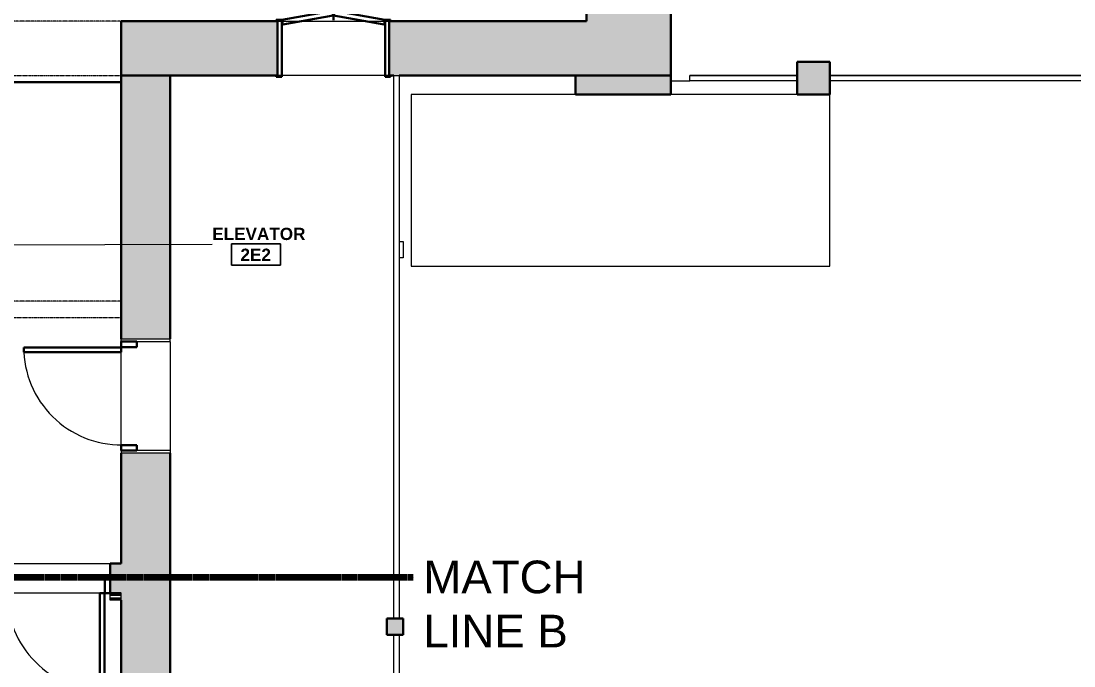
# Model space of a CAD drawing. Header units: inches. Extents: x -1176 to 1507, y -2563 to 978.
# Drawn here: x -808.8 to -422, y -200.6 to 36.3 of the extents above; entities that cross this region are included whole.
import ezdxf

# ---------------------------------------------------------------- set-up
doc = ezdxf.new("R2010")
doc.units = ezdxf.units.IN
doc.header["$MEASUREMENT"] = 0
doc.linetypes.add('Dash', pattern=[0.25, 0.125, -0.125])
doc.linetypes.add('Overhead', pattern=[0.15625, 0.09375, -0.0625])
for name, color, linetype, lineweight in [('A-ANNO-MATC', 214, 'Dash', 140), ('A-AREA-IDEN', 2, 'Continuous', 9), ('A-COLS', 52, 'Continuous', 18), ('A-DETL-GENF', 92, 'Continuous', 18), ('A-DETL-MBND', 5, 'Continuous', 18), ('A-DETL-MEDM', 33, 'Continuous', 18), ('A-DOOR', 31, 'Continuous', 18), ('A-DOOR-FRAM', 31, 'Continuous', 30), ('A-FLOR', 192, 'Continuous', 18), ('A-FLOR-HRAL', 11, 'Continuous', 18), ('A-GENM', 13, 'Continuous', 18), ('A-ROOF', 132, 'Continuous', 18), ('A-WALL', 113, 'Continuous', 18), ('A-WALL-PATT', 111, 'Continuous', 18), ('G-ANNO-TEXT', 231, 'Continuous', 9), ('I-WALL', 2, 'Continuous', 18)]:
    doc.layers.add(name, color=color, linetype=linetype, lineweight=lineweight)
doc.styles.add('Swis721 Lt BT_1', font='swissl.ttf', dxfattribs={"height": 12})
doc.styles.add('Swis721 Lt BT_B', font='', dxfattribs={"height": 4.5})
doc.styles.get('Swis721 Lt BT_B').set_extended_font_data('Swis721 Lt BT', bold=True)

# ---------------------------------------------------------------- blocks, each defined once
blk = doc.blocks.new('Top Rail Type - Top Rail_Internal_-5050133-2nd Floor Power _ Signal')
at = {"layer": 'A-FLOR-HRAL', "lineweight": 9}
for p, q in [((-671.86, 16.25), (-669.86, 16.25)), ((-671.86, -183.19), (-671.86, 16.25)), ((-669.86, 16.25), (-669.86, -183.19)), ((-671.86, -363.19), (-671.86, -189.19)), ((-669.86, -189.19), (-669.86, -363.19))]:
    blk.add_line(p, q, dxfattribs=at)
blk = doc.blocks.new('Double Flush - 3_6-8108160-2nd Floor Power _ Signal')
at = {"layer": 'A-DOOR', "color": 8, "lineweight": 30}
for p, q in [((-18.91, 10.5), (-0.38, 13.77)), ((-0.08, 12.04), (-18.6, 8.78)), ((-0.38, 13.77), (-0.08, 12.04)), ((0.38, 13.77), (0.08, 12.04)), ((0.08, 12.04), (18.6, 8.78)), ((18.91, 10.5), (0.38, 13.77)), ((-18.6, 8.78), (-18.91, 10.5)), ((18.6, 8.78), (18.91, 10.5))]:
    blk.add_line(p, q, dxfattribs=at)
at = {"layer": 'A-DOOR', "lineweight": 9}
for centre, start, end in [((-18.91, 10.5), 359.5, 10), ((18.91, 10.5), 170, 180.5)]:
    blk.add_arc(centre, 18.81, start, end, dxfattribs=at)
at = {"layer": 'A-DOOR-FRAM', "color": 8}
for p, q in [((-21, 10.5), (-19, 10.5)), ((-21, 10.5), (-21, 10)), ((-21, 10), (-20.5, 10)), ((-20.5, -10), (-20.5, 10)), ((-19, -10.5), (-19, 10.5)), ((19, -10.5), (19, 10.5)), ((19, 10.5), (21, 10.5)), ((20.5, 10), (21, 10)), ((20.5, -10), (20.5, 10)), ((21, 10.5), (21, 10)), ((-21, -10), (-20.5, -10)), ((-21, -10.5), (-21, -10)), ((-21, -10.5), (-19, -10.5)), ((19, -10.5), (21, -10.5)), ((20.5, -10), (21, -10)), ((21, -10.5), (21, -10))]:
    blk.add_line(p, q, dxfattribs=at)
blk = doc.blocks.new('Top Rail Type - Top Rail_Internal_-6920474-2nd Floor Power _ Signal')
at = {"layer": 'A-FLOR-HRAL', "lineweight": 9}
for p, q in [((-563.07, 14.3), (-563.07, 16.3)), ((-563.07, 16.3), (-523.65, 16.3)), ((-511.65, 16.3), (-407.34, 16.3)), ((-523.65, 14.3), (-563.07, 14.3)), ((-407.34, 14.3), (-511.65, 14.3))]:
    blk.add_line(p, q, dxfattribs=at)
blk = doc.blocks.new('Top Rail Type - Top Rail_Internal_-V11-2nd Floor Power _ Signal')
at = {"layer": 'A-FLOR-HRAL', "lineweight": 9}
for p, q in [((-563.07, 14.3), (-563.07, 16.3)), ((-523.65, 16.3), (-563.07, 16.3)), ((-407.34, 16.3), (-511.65, 16.3)), ((-523.65, 14.3), (-563.07, 14.3)), ((-407.34, 14.3), (-511.65, 14.3))]:
    blk.add_line(p, q, dxfattribs=at)
blk = doc.blocks.new('Single Flush - D8 3_ X 8_-8258878-2nd Floor Power _ Signal')
at = {"layer": 'A-DOOR', "lineweight": 30}
for p, q in [((16.15625, 44.8125), (16.15625, 9)), ((17.90625, 44.8125), (16.15625, 44.8125)), ((17.90625, 9), (17.90625, 44.8125)), ((16.15625, 9), (17.90625, 9))]:
    blk.add_line(p, q, dxfattribs=at)
at = {"layer": 'A-DOOR', "lineweight": 9}
blk.add_arc((17.90625, 9), 35.8125, 90, 180.5, dxfattribs=at)
at = {"layer": 'A-DOOR-FRAM'}
for p, q in [((-20, 3.25), (-20, 9)), ((-20, 9), (-18, 9)), ((-18, 3.25), (-18, 9)), ((18.000004, 3.25), (18.000004, 9)), ((18.000004, 9), (20.000004, 9)), ((20.000004, 3.25), (20.000004, 9)), ((-20, 3.25), (-18, 3.25)), ((18.000004, 3.25), (20.000004, 3.25))]:
    blk.add_line(p, q, dxfattribs=at)
blk = doc.blocks.new('Single Flush - D13 3_ X 8_-8249661-2nd Floor Power _ Signal')
at = {"layer": 'A-DOOR', "lineweight": 30}
for p, q in [((16.15625, -5.5), (17.90625, -5.5)), ((16.15625, -41.3125), (16.15625, -5.5)), ((17.90625, -5.5), (17.90625, -41.3125)), ((17.90625, -41.3125), (16.15625, -41.3125))]:
    blk.add_line(p, q, dxfattribs=at)
at = {"layer": 'A-DOOR', "lineweight": 9}
blk.add_arc((17.90625, -5.5), 35.8125, 179.5, 270, dxfattribs=at)
at = {"layer": 'A-DOOR-FRAM'}
for p, q in [((-20, 0.25), (-20, -5.5)), ((-20, 0.25), (-18, 0.25)), ((-18, 0.25), (-18, -5.5)), ((18.000004, 0.25), (18.000004, -5.5)), ((18.000004, 0.25), (20.000004, 0.25)), ((20.000004, 0.25), (20.000004, -5.5)), ((-20, -5.5), (-18, -5.5)), ((18.000004, -5.5), (20.000004, -5.5))]:
    blk.add_line(p, q, dxfattribs=at)
blk = doc.blocks.new('Elevator 2 - Elevator 2-7712513-2nd Floor Power _ Signal')
at = {"layer": 'A-GENM', "lineweight": 30}
for p, q in [((-772.03, 13.76), (-841.03, 13.76)), ((-841.03, 13.76), (-841.03, -66.74)), ((-772.03, 13.76), (-772.03, -66.63)), ((-841.03, -66.74), (-824.03, -66.74))]:
    blk.add_line(p, q, dxfattribs=at)
blk = doc.blocks.new('Door-Opening - Elevator Opening-7712518-2nd Floor Power _ Signal')
at = {"layer": 'A-DETL-GENF', "linetype": 'Overhead', "lineweight": 9}
for p, q in [((25.68, 10), (-26.32, 10)), ((-26.32, -10), (25.68, -10))]:
    blk.add_line(p, q, dxfattribs=at)
at = {"layer": 'A-DETL-MEDM', "lineweight": 30}
for p, q in [((-26.32, 10), (-26.32, -10)), ((25.68, -10), (25.68, 10))]:
    blk.add_line(p, q, dxfattribs=at)
blk = doc.blocks.new('Door-Opening - Elevator Opening-8184615-2nd Floor Power _ Signal')
at = {"layer": 'A-DETL-GENF', "linetype": 'Overhead', "lineweight": 9}
for p, q in [((25.68, 3), (-26.32, 3)), ((-26.32, -3), (25.68, -3))]:
    blk.add_line(p, q, dxfattribs=at)
at = {"layer": 'A-DETL-MEDM', "lineweight": 30}
for p, q in [((-26.32, 3), (-26.32, -3)), ((25.68, -3), (25.68, 3))]:
    blk.add_line(p, q, dxfattribs=at)
blk = doc.blocks.new('Room Tag - Room Name and Number-3379422-2nd Floor Power _ Signal')
at = {"layer": 'A-AREA-IDEN'}
for p, q in [((-0.1881, -0.1636), (-0.1881, -0.0018)), ((-0.1881, -0.0018), (0.1869, -0.0018)), ((0.1869, -0.0018), (-0.1881, -0.0018)), ((-0.1881, -0.0018), (-0.1881, -0.1636)), ((0.1869, -0.0018), (0.1869, -0.1636)), ((0.1869, -0.1636), (0.1869, -0.0018)), ((0.1869, -0.1636), (-0.1881, -0.1636)), ((-0.1881, -0.1636), (0.1869, -0.1636))]:
    blk.add_line(p, q, dxfattribs=at)

msp = doc.modelspace()

# ---------------------------------------------------------------- hatches: boundary and pattern name
at = {"layer": 'A-COLS'}
for points in [[(-523.65, 9.25), (-511.65, 9.25), (-511.65, 21.25), (-523.65, 21.25)], [(-674.48, -189.19), (-668.48, -189.19), (-668.48, -183.19), (-674.48, -183.19)]]:
    msp.add_hatch(color=250, dxfattribs=at).paths.add_polyline_path(points, flags=0)
at = {"layer": 'A-WALL-PATT', "lineweight": 9}
h = msp.add_hatch(color=7, dxfattribs=at)
h.paths.add_polyline_path([(-578.54, 16.25), (-570.07, 16.25), (-570.07, 45.47), (-590.07, 45.47), (-590.07, 16.25)], flags=0)
h.paths.add_polyline_path([(-570.07, 79.47), (-570.07, 106.47), (-590.07, 106.47), (-590.07, 79.47), (-578.54, 79.47)], flags=0)
for points in [[(-590.07, 36.25), (-590.07, 44.47), (-601.07, 44.47), (-601.07, 36.25)], [(-578.54, 9.25), (-570.07, 9.25), (-570.07, 16.25), (-605.07, 16.25), (-605.07, 9.25)]]:
    msp.add_hatch(color=7, dxfattribs=at).paths.add_polyline_path(points, flags=0)
at = {"layer": 'A-WALL-PATT'}
h = msp.add_hatch(color=250, dxfattribs=at)
h.paths.add_polyline_path([(-590.07, 16.25), (-590.07, 36.25), (-673.56, 36.25), (-673.56, 16.25), (-642.33, 16.25)], flags=0)
h.paths.add_polyline_path([(-858.33, 16.25), (-824.03, 16.25), (-824.03, 36.25), (-858.33, 36.25)], flags=0)
h.paths.add_polyline_path([(-1015.06, 16.25), (-898.33, 16.25), (-898.33, 36.25), (-1015.06, 36.25)], flags=0)
h.paths.add_polyline_path([(-772.03, 16.25), (-714.56, 16.25), (-714.56, 36.25), (-772.03, 36.25)], flags=0)
h = msp.add_hatch(color=250, dxfattribs=at)
h.paths.add_polyline_path([(-754.04, -1262.19), (-754.04, -1210.19), (-772.04, -1210.19), (-772.04, -1262.19), (-763.55, -1262.19)], flags=0)
h.paths.add_polyline_path([(-754.04, -1170.19), (-754.04, -1093.3), (-772.04, -1093.3), (-772.04, -1170.19), (-763.55, -1170.19)], flags=0)
h.paths.add_polyline_path([(-754.04, -1053.19), (-754.04, -1004.19), (-772.04, -1004.19), (-772.04, -1053.19), (-763.55, -1053.19)], flags=0)
h.paths.add_polyline_path([(-763.55, -962.19), (-754.04, -962.19), (-754.04, -860.19), (-772.04, -860.19), (-772.04, -962.19)], flags=0)
h.paths.add_polyline_path([(-754.04, -818.19), (-754.04, -716.19), (-772.04, -716.19), (-772.04, -818.19), (-763.55, -818.19)], flags=0)
h.paths.add_polyline_path([(-754.04, -674.19), (-754.04, -572.19), (-772.04, -572.19), (-772.04, -674.19), (-763.55, -674.19)], flags=0)
h.paths.add_polyline_path([(-772.04, -530.19), (-754.04, -530.19), (-754.04, -428.19), (-772.04, -428.19), (-772.04, -498.55)], flags=0)
h.paths.add_polyline_path([(-772.04, -386.19), (-754.04, -386.19), (-754.04, -278.19), (-772.04, -278.19), (-772.04, -383.71)], flags=0)
h.paths.add_polyline_path([(-754.04, -236.19), (-754.04, -122.5), (-772.04, -122.5), (-772.04, -236.19), (-763.55, -236.19)], flags=0)
h.paths.add_polyline_path([(-772.04, -80.5), (-754.04, -80.5), (-754.04, 16.25), (-772.04, 16.25), (-772.04, -72.63)], flags=0)
h = msp.add_hatch(color=250, dxfattribs=at)
h.paths.add_polyline_path([(-772.04, -173.93), (-772.04, -162.93), (-776.04, -162.93), (-776.04, -173.93)], flags=0)
h.paths.add_polyline_path([(-816.04, -173.93), (-816.04, -162.93), (-1017.06, -162.93), (-1017.06, -173.93), (-856.06, -173.93)], flags=0)
at = {"layer": 'A-WALL-PATT', "lineweight": 9}
h = msp.add_hatch(dxfattribs=at)
h.set_pattern_fill('FP_3', color=256, style=0, pattern_type=2)
h.set_pattern_definition([(0, (0, 0), (15.36, 3.84), [0.634, -10.886, 0.634, -10.886, -61.44]), (0, (0, 0), (15.36, 3.84), [-23.04, 0.634, -22.406, 0.634, -10.886, -26.88]), (0, (0, 0), (15.36, 3.84), [-57.6, 0.634, -7.046, 0.634, -18.566]), (120, (5.76, 1.92), (-11.005538, 11.38215), [0.634, -10.886, 0.634, -10.886, -61.44]), (120, (5.76, 1.92), (-11.005538, 11.38215), [-23.04, 0.634, -22.406, 0.634, -10.886, -26.88]), (120, (5.76, 1.92), (-11.005538, 11.38215), [-57.6, 0.634, -7.046, 0.634, -18.566]), (240, (7.68, 9.6), (-4.354462, -15.22215), [0.634, -10.886, 0.634, -10.886, -61.44]), (240, (7.68, 9.6), (-4.354462, -15.22215), [-23.04, 0.634, -22.406, 0.634, -10.886, -26.88]), (240, (7.68, 9.6), (-4.354462, -15.22215), [-57.6, 0.634, -7.046, 0.634, -18.566])])
h.paths.add_polyline_path([(-772.04, -174.43), (-772.04, -173.93), (-776.04, -173.93), (-776.04, -174.43)], flags=0)

# ---------------------------------------------------------------- linework, layer by layer
at = {"layer": 'A-ANNO-MATC'}
msp.add_line((-1047.65, -167.98), (-664.65, -167.98), dxfattribs=at)
at = {"layer": 'A-AREA-IDEN'}
msp.add_line((-819.37, -45.9), (-738.57, -45.71), dxfattribs=at)
at = {"layer": 'A-COLS', "color": 8, "lineweight": 30}
for p, q in [((-511.65, 21.25), (-523.65, 21.25)), ((-523.65, 21.25), (-523.65, 9.25)), ((-511.65, 9.25), (-511.65, 21.25)), ((-523.65, 9.25), (-511.65, 9.25)), ((-674.48, -189.19), (-674.48, -183.19)), ((-674.48, -183.19), (-668.48, -183.19)), ((-668.48, -189.19), (-668.48, -183.19)), ((-668.48, -189.19), (-674.48, -189.19))]:
    msp.add_line(p, q, dxfattribs=at)
at = {"layer": 'A-DETL-MBND', "lineweight": 9}
for p, q in [((-669.86, -44.75), (-668.48, -44.75)), ((-668.48, -44.75), (-668.48, -50.75)), ((-668.48, -50.75), (-669.86, -50.75))]:
    msp.add_line(p, q, dxfattribs=at)
at = {"layer": 'A-FLOR'}
for p, q in [((-673.56, 16.25), (-714.56, 16.25)), ((-570.07, 14.32), (-563.07, 14.32)), ((-772.04, -121.5), (-772.04, -81.5)), ((-754.04, -81.5), (-754.04, -121.5))]:
    msp.add_line(p, q, dxfattribs=at)
at = {"layer": 'A-ROOF'}
for p, q in [((-665.48, 9.32), (-665.48, -53.75)), ((-605.07, 9.32), (-665.48, 9.32)), ((-523.65, 9.32), (-570.07, 9.32)), ((-511.65, -53.75), (-511.65, 9.25)), ((-665.48, -53.75), (-511.65, -53.75))]:
    msp.add_line(p, q, dxfattribs=at)
at = {"layer": 'A-WALL', "color": 8, "lineweight": 30}
for p, q in [((-601.07, 44.47), (-601.07, 36.25)), ((-570.07, 9.25), (-570.07, 45.47)), ((-714.56, 36.25), (-772.03, 36.25)), ((-714.56, 36.25), (-714.56, 16.25)), ((-601.07, 36.25), (-673.56, 36.25)), ((-673.56, 36.25), (-673.56, 16.25)), ((-772.04, 16.25), (-772.04, -66.63)), ((-714.56, 16.25), (-772.03, 16.25)), ((-754.04, 16.25), (-754.04, -80.5)), ((-673.56, 16.25), (-671.86, 16.25)), ((-570.07, 16.25), (-669.86, 16.25)), ((-605.07, 16.25), (-605.07, 9.25)), ((-605.07, 9.25), (-570.07, 9.25)), ((-772.04, -80.5), (-772.04, -72.63)), ((-772.04, -162.93), (-772.04, -122.5)), ((-754.04, -236.19), (-754.04, -122.5)), ((-776.04, -173.93), (-776.04, -162.93)), ((-772.04, -162.93), (-776.04, -162.93)), ((-772.04, -173.93), (-776.04, -173.93)), ((-772.04, -219.08), (-772.04, -176.43))]:
    msp.add_line(p, q, dxfattribs=at)
at = {"layer": 'A-WALL', "lineweight": 9}
for p, q in [((-714.56, 36.25), (-673.56, 36.25)), ((-772.04, -80.5), (-754.04, -80.5)), ((-754.04, -122.5), (-772.04, -122.5)), ((-816.04, -162.93), (-776.04, -162.93)), ((-776.04, -173.93), (-816.04, -173.93))]:
    msp.add_line(p, q, dxfattribs=at)
at = {"layer": 'A-WALL'}
for p, q in [((-772.04, -81.5), (-772.04, -80.5)), ((-754.04, -81.5), (-754.04, -80.5)), ((-754.04, -81.5), (-772.04, -81.5)), ((-772.04, -121.5), (-772.04, -122.5)), ((-754.04, -121.5), (-772.04, -121.5)), ((-754.04, -121.5), (-754.04, -122.5)), ((-772.04, -176.43), (-772.04, -173.93)), ((-772.04, -174.43), (-776.04, -174.43)), ((-772.04, -174.68), (-776.04, -174.68)), ((-772.04, -175.68), (-776.04, -175.68)), ((-772.04, -175.93), (-776.04, -175.93))]:
    msp.add_line(p, q, dxfattribs=at)
at = {"layer": 'I-WALL'}
for p, q in [((-776.04, -176.43), (-776.04, -173.93)), ((-772.04, -176.43), (-776.04, -176.43))]:
    msp.add_line(p, q, dxfattribs=at)

# ---------------------------------------------------------------- block references
at = {"layer": 'A-AREA-IDEN', "xscale": 47.99999999999997, "yscale": 47.99999999999997, "zscale": 47.99999999999997}
msp.add_blockref('Room Tag - Room Name and Number-3379422-2nd Floor Power _ Signal', (-722.51, -45.53), dxfattribs=at)
at = {"layer": 'A-DOOR'}
for name, p in [('Double Flush - 3_6-8108160-2nd Floor Power _ Signal', (-694.06, 26.25)), ('Single Flush - D13 3_ X 8_-8249661-2nd Floor Power _ Signal', (-796.04, -168.43))]:
    msp.add_blockref(name, p, dxfattribs=at)
for name, p, rotation in [('Door-Opening - Elevator Opening-7712518-2nd Floor Power _ Signal', (-798.35, 26.25), 180), ('Door-Opening - Elevator Opening-8184615-2nd Floor Power _ Signal', (-798.35, -69.63), 180), ('Single Flush - D8 3_ X 8_-8258878-2nd Floor Power _ Signal', (-763.04, -101.5), 89.99999999999991)]:
    msp.add_blockref(name, p, dxfattribs=dict(at, rotation=rotation))
at = {"layer": 'A-FLOR-HRAL', "lineweight": 9}
for name in ['Top Rail Type - Top Rail_Internal_-5050133-2nd Floor Power _ Signal', 'Top Rail Type - Top Rail_Internal_-6920474-2nd Floor Power _ Signal', 'Top Rail Type - Top Rail_Internal_-V11-2nd Floor Power _ Signal']:
    msp.add_blockref(name, (0, 0), dxfattribs=at)
at = {"layer": 'A-GENM', "lineweight": 9}
msp.add_blockref('Elevator 2 - Elevator 2-7712513-2nd Floor Power _ Signal', (0, 0), dxfattribs=at)

# ---------------------------------------------------------------- texts
at = {"layer": 'A-AREA-IDEN', "char_height": 4.5, "attachment_point": 1, "style": 'Swis721 Lt BT_B'}
for s, insert, width in [('ELEVATOR', (-738.57, -39.67), 38.784), ('2E2', (-728.21, -47.33), 13.332)]:
    msp.add_mtext(s, dxfattribs=dict(at, insert=insert, width=width))
at = {"layer": 'G-ANNO-TEXT', "color": 7, "char_height": 12, "attachment_point": 1, "style": 'Swis721 Lt BT_1'}
for s, insert, width in [('MATCH ', (-661.03, -161.92), 73.1745), ('LINE B', (-661.03, -181.8), 59.691)]:
    msp.add_mtext(s, dxfattribs=dict(at, insert=insert, width=width))

doc.saveas('drawing.dxf')
